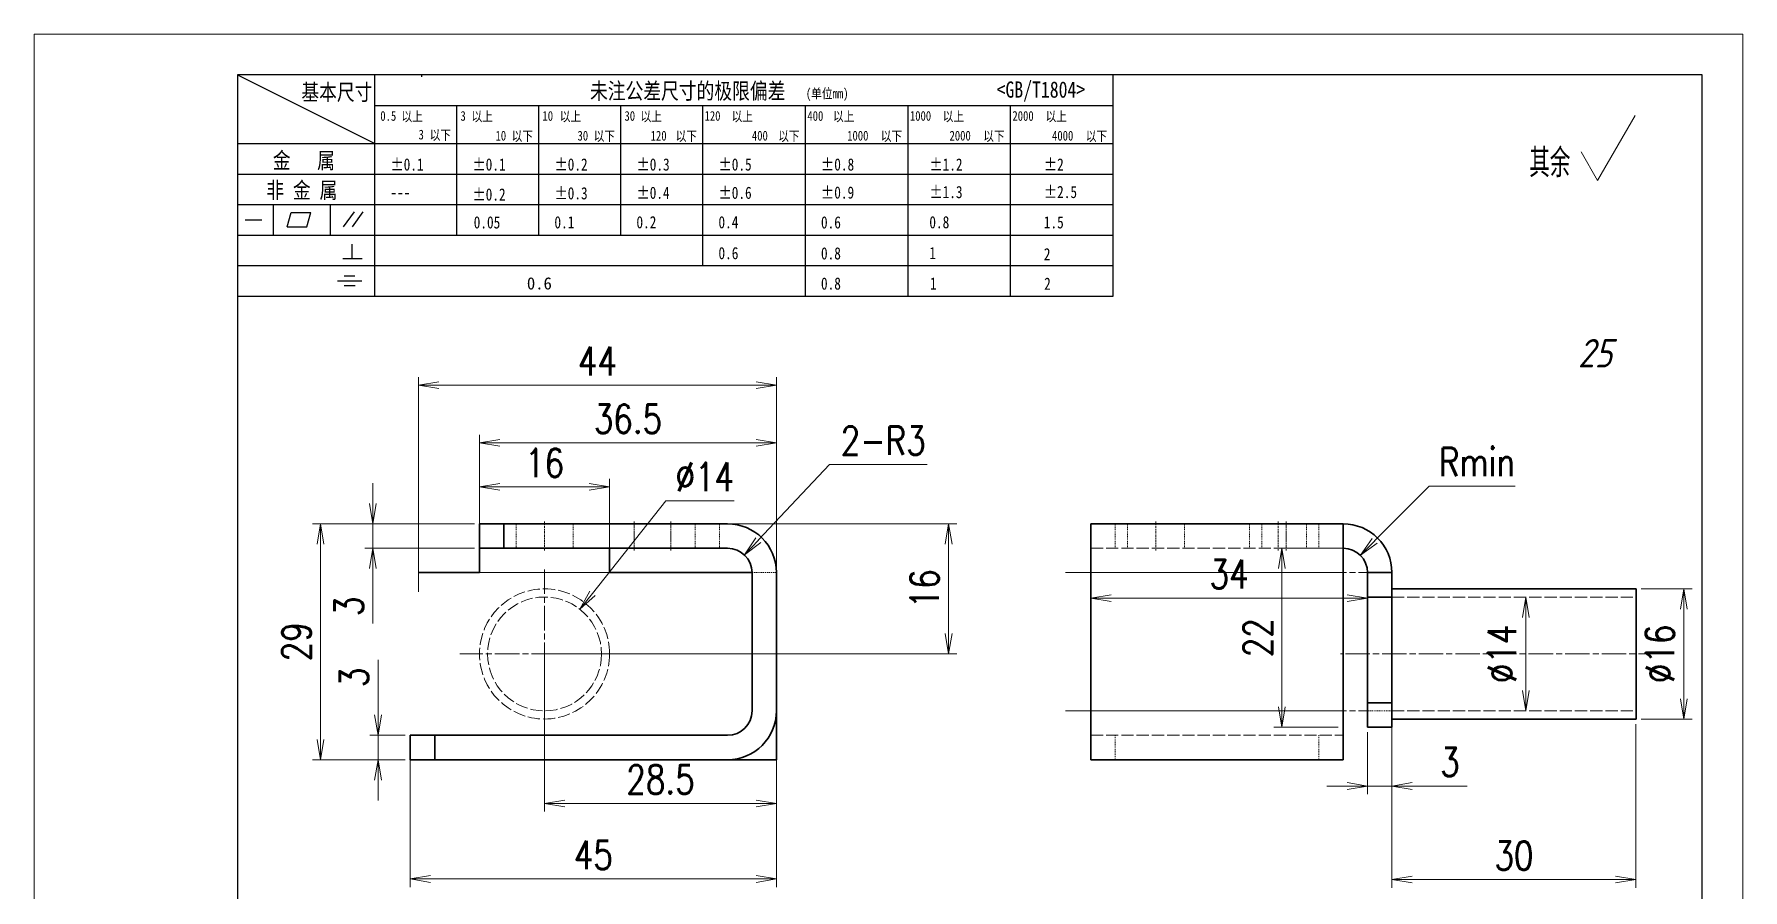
# Model space of a CAD drawing. Header units: millimetres. Extents: x -47800 to 104182, y -50696 to 46579.
# Drawn here: x -45372.4 to -45162.4, y 46146.4 to 46251.6 of the extents above; entities that cross this region are included whole.
import ezdxf
from ezdxf.enums import TextEntityAlignment as Align

# ---------------------------------------------------------------- set-up
doc = ezdxf.new("R2010")
doc.units = ezdxf.units.MM
doc.header["$LTSCALE"] = 0.5
for name, pattern in [('AM_ISO02W050x2', [3.75, 3, -0.75]), ('AM_ISO08W050x2', [9, 6, -0.75, 1.5, -0.75]), ('DOT2', [0.125, 0, -0.125])]:
    doc.linetypes.add(name, pattern=pattern)
for name, color, linetype, lineweight in [('中心线', 2, 'AM_ISO08W050x2', 18), ('图框', 7, 'Continuous', 18), ('标注线', 3, 'Continuous', 18), ('粗实线', 7, 'Continuous', 35), ('虚线', 1, 'AM_ISO02W050x2', 18)]:
    doc.layers.add(name, color=color, linetype=linetype, lineweight=lineweight)
doc.layers.add('图\\M+19E79\\M+195B6\\M+18E9A', color=7, linetype='Continuous')
doc.layers.add('打印', color=7, linetype='Continuous', lineweight=15, plot=False)
doc.layers.add('打印-禁用', color=7, linetype='Continuous', lineweight=15, plot=False)
doc.styles.add('DIM', font='romans.shx', dxfattribs={"width": 0.8, "bigfont": 'bigfont.shx'})
doc.styles.add('国标', font='simfang.ttf', dxfattribs={"width": 0.8})
doc.styles.add('机械长仿宋', font='gbenor.shx', dxfattribs={"height": 1, "bigfont": 'gbcbig.shx'})
doc.dimstyles.new('DEH 1-1$0', dxfattribs={"dimtxt": 3.5, "dimasz": 2.5, "dimexe": 1, "dimexo": 0.625, "dimgap": 1.2, "dimtad": 1, "dimzin": 9, "dimdsep": 46, "dimtxsty": 'DIM', "dimblk": 'OPEN', "dimcen": 0, "dimclrd": 8, "dimclre": 8, "dimclrt": 2, "dimazin": 2, "dimtfac": 0.5, "dimtmove": 0, "dimatfit": 3, "dimldrblk": 'OPEN', "dimfxl": 0, "dimtolj": 2, "dimlwd": 18, "dimlwe": 18, "dimarcsym": 0})
doc.dimstyles.new('DEH 1-1$3', dxfattribs={"dimtxt": 3.5, "dimasz": 2.5, "dimexe": 1, "dimexo": 0.625, "dimgap": 1.2, "dimtad": 1, "dimtoh": 1, "dimdsep": 46, "dimtxsty": 'DIM', "dimblk": 'OPEN', "dimcen": 0, "dimclrd": 8, "dimclre": 8, "dimclrt": 2, "dimazin": 2, "dimtfac": 0.5, "dimtofl": 0, "dimtmove": 0, "dimatfit": 3, "dimldrblk": 'OPEN', "dimfxl": 0, "dimtolj": 2, "dimlwd": 18, "dimlwe": 18, "dimarcsym": 0})
doc.dimstyles.new('DEH 1-1$4', dxfattribs={"dimtxt": 3.5, "dimasz": 2.5, "dimexe": 1, "dimexo": 0.625, "dimgap": 1.2, "dimtad": 1, "dimtoh": 1, "dimdsep": 46, "dimtxsty": 'DIM', "dimblk": 'OPEN', "dimcen": 0, "dimclrd": 8, "dimclre": 8, "dimclrt": 2, "dimazin": 2, "dimtfac": 0.5, "dimtofl": 0, "dimtmove": 0, "dimatfit": 3, "dimldrblk": 'OPEN', "dimfxl": 0, "dimtolj": 2, "dimlwd": 18, "dimlwe": 18, "dimarcsym": 0})

# ---------------------------------------------------------------- blocks, each defined once
blk = doc.blocks.new('GZDEH零件A4图框V01版')
at = {"layer": '图\\M+19E79\\M+195B6\\M+18E9A', "linetype": 'Continuous'}
for p, q in [((25, 292), (25, 13.5)), ((205, 292), (25, 292)), ((205, 13.5), (205, 292))]:
    blk.add_line(p, q, dxfattribs=at)
at = {"layer": '图\\M+19E79\\M+195B6\\M+18E9A', "color": 9}
for p, q in [((25, 292), (41.88, 283.54)), ((41.88, 264.79), (41.88, 292)), ((47.66, 291.75), (47.66, 292)), ((132.6, 264.79), (132.6, 292)), ((41.88, 288.22), (132.6, 288.22)), ((51.96, 272.29), (51.96, 288.22)), ((62.04, 272.29), (62.04, 288.22)), ((72.12, 272.29), (72.12, 288.22)), ((82.2, 268.54), (82.2, 288.22)), ((94.8, 264.79), (94.8, 288.22)), ((107.4, 264.79), (107.4, 288.22)), ((120, 264.79), (120, 288.22)), ((25, 283.54), (132.6, 283.54)), ((25, 279.79), (132.6, 279.79)), ((25, 276.04), (132.6, 276.04)), ((29.43, 272.34), (29.43, 276.04)), ((36.42, 272.34), (36.42, 276.04)), ((38.03, 273.3), (39.36, 275.16)), ((39.11, 273.3), (40.45, 275.16)), ((25.94, 274.19), (28, 274.19)), ((31.1, 273.3), (31.58, 275.09)), ((31.1, 273.3), (33.51, 273.3)), ((31.58, 275.09), (33.99, 275.09)), ((33.51, 273.3), (33.99, 275.09)), ((25, 272.29), (132.6, 272.29)), ((39.09, 269.41), (39.09, 271.18)), ((37.93, 269.41), (40.32, 269.41)), ((25, 268.54), (132.6, 268.54)), ((38.08, 267.29), (39.43, 267.29)), ((25, 264.79), (132.6, 264.79)), ((37.3, 266.69), (40.28, 266.69)), ((38.08, 266.09), (39.44, 266.09))]:
    blk.add_line(p, q, dxfattribs=at)
at = {"layer": '打印-禁用', "linetype": 'Continuous'}
for p, q in [((0, 297), (0, 0)), ((210, 297), (0, 297)), ((210, 297), (210, 0))]:
    blk.add_line(p, q, dxfattribs=at)
at = {"layer": '图\\M+19E79\\M+195B6\\M+18E9A', "color": 9, "style": '国标', "width": 0.8}
for s, height, p in [('基本尺寸', 2, (32.84, 288.88)), ('未注公差尺寸的极限偏差', 2, (68.32, 289.02)), ('<GB/T1804>', 2, (118.29, 289.19)), ('30', 1.2, (72.55, 286.35)), ('金   属', 2, (29.33, 280.48)), ('±0.1', 1.5, (43.78, 280.23)), ('±0.1', 1.5, (53.86, 280.23)), ('±0.2', 1.5, (63.94, 280.23)), ('±0.3', 1.5, (74.02, 280.23)), ('±0.5', 1.5, (84.1, 280.23)), ('±0.8', 1.5, (96.7, 280.23)), ('±1.2', 1.5, (110.02, 280.23)), ('±2', 1.5, (124.09, 280.23)), ('非 金 属', 2, (28.53, 276.82)), ('---', 1.5, (43.78, 276.81)), ('±0.2', 1.5, (53.86, 276.54)), ('±0.3', 1.5, (63.94, 276.69)), ('±0.4', 1.5, (74.02, 276.75)), ('±0.6', 1.5, (84.1, 276.75)), ('±0.9', 1.5, (96.7, 276.78)), ('±1.3', 1.5, (110.02, 276.84)), ('±2.5', 1.5, (124.09, 276.85)), ('0.1', 1.5, (63.94, 273.12)), ('0.2', 1.5, (74.02, 273.13)), ('0.4', 1.5, (84.1, 273.13)), ('0.6', 1.5, (96.7, 273.11)), ('0.8', 1.5, (110.02, 273.13)), ('1.5', 1.5, (124.09, 273.12)), ('0.6', 1.5, (84.1, 269.33)), ('0.8', 1.5, (96.7, 269.3)), ('1', 1.5, (110.02, 269.34)), ('2', 1.5, (124.09, 269.2)), ('0.8', 1.5, (96.7, 265.59)), ('1', 1.5, (110.1, 265.6)), ('2', 1.5, (124.13, 265.57))]:
    blk.add_text(s, height=height, dxfattribs=at).set_placement(p)
at = {"layer": '图\\M+19E79\\M+195B6\\M+18E9A', "color": 9, "lineweight": 15, "style": '国标', "width": 0.8}
for s, p in [('0.5', (42.54, 286.35)), ('以上', (45.15, 286.3)), ('3', (52.39, 286.35)), ('以上', (53.76, 286.3)), ('10', (62.47, 286.35)), ('以上', (64.6, 286.3)), ('以上', (74.53, 286.3)), ('120', (82.39, 286.35)), ('以上', (85.72, 286.3)), ('400', (95.03, 286.35)), ('以上', (98.19, 286.3)), ('1000', (107.63, 286.35)), ('以上', (111.67, 286.3)), ('2000', (120.23, 286.35)), ('以上', (124.31, 286.3)), ('3', (47.24, 284.06)), ('以下', (48.61, 284.01)), ('10', (56.7, 283.92)), ('以下', (58.69, 283.87)), ('30', (66.78, 283.92)), ('以下', (68.77, 283.87)), ('120', (75.77, 283.92)), ('以下', (78.85, 283.87)), ('400', (88.21, 283.92)), ('以下', (91.45, 283.87)), ('1000', (99.92, 283.92)), ('以下', (104.05, 283.87)), ('2000', (112.5, 283.92)), ('以下', (116.65, 283.87)), ('4000', (125.1, 283.92)), ('以下', (129.25, 283.87))]:
    blk.add_text(s, height=1.2, dxfattribs=at).set_placement(p)
at = {"layer": '图\\M+19E79\\M+195B6\\M+18E9A', "color": 9, "lineweight": 13, "style": '国标'}
blk.add_text('0.6', height=1.5, dxfattribs=at).set_placement((60.56, 265.61))
at = {"layer": '图\\M+19E79\\M+195B6\\M+18E9A', "color": 9, "lineweight": 15, "insert": (94.85, 290.31), "char_height": 1.2, "width": 8.7957, "attachment_point": 1, "style": '国标'}
blk.add_mtext('(单位mm)', dxfattribs=at)
at = {"layer": '图\\M+19E79\\M+195B6\\M+18E9A', "color": 9, "insert": (54.02, 273.09), "char_height": 1.5, "width": 5.1982, "attachment_point": 7, "style": '国标'}
blk.add_mtext('0.05', dxfattribs=at)
blk = doc.blocks.new('DEH A4')
at = {"layer": '图框'}
blk.add_blockref('GZDEH零件A4图框V01版', (0, 0), dxfattribs=at)
blk = doc.blocks.new('其余任何25')
at = {"layer": '标注线'}
for p, q in [((0, 0), (4.62, 8)), ((-2.02, 3.5), (0, 0))]:
    blk.add_line(p, q, dxfattribs=at)
at = {"layer": '标注线', "color": 7, "linetype": 'DOT2', "style": '机械长仿宋'}
blk.add_text('其余', height=3.5, dxfattribs=at).set_placement((-8.38, 0.4))
at = {"layer": '标注线', "color": 2, "style": '机械长仿宋', "oblique": 15}
blk.add_attdef('25', text='', height=3.5, dxfattribs=at).set_placement((1.79, -24.04), align=Align.BOTTOM_RIGHT)
blk = doc.blocks.new('_Open')
at = {"color": 0, "linetype": 'ByBlock', "lineweight": -2}
for p, q in [((-1, 0.167), (0, 0)), ((-1, -0.167), (0, 0)), ((0, 0), (-1, 0))]:
    blk.add_line(p, q, dxfattribs=at)
blk = doc.blocks.new('*D233')
at = {"layer": 'Defpoints', "color": 0, "transparency": 16777216}
for p in [(-45317.65, 46191.42), (-45337.19, 46162.42), (-45326.15, 46162.42)]:
    blk.add_point(p, dxfattribs=at)
at = {"layer": '标注线', "color": 8, "lineweight": 18, "transparency": 16777216}
for p, q in [((-45318.28, 46191.42), (-45338.19, 46191.42)), ((-45337.19, 46188.92), (-45337.19, 46164.92)), ((-45326.78, 46162.42), (-45338.19, 46162.42))]:
    blk.add_line(p, q, dxfattribs=at)
at = {"layer": '标注线', "color": 8, "lineweight": 18, "transparency": 16777216, "xscale": 2.5, "yscale": 2.5, "zscale": 2.5}
for p, rotation in [((-45337.19, 46191.42), 90), ((-45337.19, 46162.42), 270)]:
    blk.add_blockref('_Open', p, dxfattribs=dict(at, rotation=rotation))
at = {"layer": '标注线', "color": 2, "transparency": 16777216, "insert": (-45340.14, 46176.92), "char_height": 3.5, "attachment_point": 5, "rotation": 90, "style": 'DIM'}
blk.add_mtext('\\A2;29', dxfattribs=at)
blk = doc.blocks.new('*D234')
at = {"layer": 'Defpoints', "color": 0, "transparency": 16777216}
for p in [(-45330.12, 46165.42), (-45326.15, 46165.42), (-45326.15, 46162.42)]:
    blk.add_point(p, dxfattribs=at)
at = {"layer": '标注线', "color": 8, "lineweight": 18, "transparency": 16777216}
for p, q in [((-45330.12, 46167.92), (-45330.12, 46174.69)), ((-45326.78, 46165.42), (-45331.12, 46165.42)), ((-45330.12, 46162.42), (-45330.12, 46165.42)), ((-45326.78, 46162.42), (-45331.12, 46162.42)), ((-45330.12, 46159.92), (-45330.12, 46157.42))]:
    blk.add_line(p, q, dxfattribs=at)
at = {"layer": '标注线', "color": 8, "lineweight": 18, "transparency": 16777216, "xscale": 2.5, "yscale": 2.5, "zscale": 2.5}
for p, rotation in [((-45330.12, 46165.42), 270), ((-45330.12, 46162.42), 90)]:
    blk.add_blockref('_Open', p, dxfattribs=dict(at, rotation=rotation))
at = {"layer": '标注线', "color": 2, "transparency": 16777216, "insert": (-45333.07, 46172.56), "char_height": 3.5, "attachment_point": 5, "rotation": 90, "style": 'DIM'}
blk.add_mtext('\\A2;3', dxfattribs=at)
blk = doc.blocks.new('*D235')
at = {"layer": 'Defpoints', "color": 0, "transparency": 16777216}
for p in [(-45317.65, 46191.42), (-45330.75, 46188.42), (-45317.65, 46188.42)]:
    blk.add_point(p, dxfattribs=at)
at = {"layer": '标注线', "color": 8, "lineweight": 18, "transparency": 16777216}
for p, q in [((-45330.75, 46193.92), (-45330.75, 46196.42)), ((-45318.28, 46191.42), (-45331.75, 46191.42)), ((-45330.75, 46191.42), (-45330.75, 46188.42)), ((-45318.28, 46188.42), (-45331.75, 46188.42)), ((-45330.75, 46185.92), (-45330.75, 46179.16))]:
    blk.add_line(p, q, dxfattribs=at)
at = {"layer": '标注线', "color": 8, "lineweight": 18, "transparency": 16777216, "xscale": 2.5, "yscale": 2.5, "zscale": 2.5}
for p, rotation in [((-45330.75, 46191.42), 270), ((-45330.75, 46188.42), 90)]:
    blk.add_blockref('_Open', p, dxfattribs=dict(at, rotation=rotation))
at = {"layer": '标注线', "color": 2, "transparency": 16777216, "insert": (-45333.7, 46181.29), "char_height": 3.5, "attachment_point": 5, "rotation": 90, "style": 'DIM'}
blk.add_mtext('\\A2;3', dxfattribs=at)
blk = doc.blocks.new('*D236')
at = {"layer": 'Defpoints', "color": 0, "transparency": 16777216}
for p in [(-45317.65, 46191.42), (-45259.99, 46191.42), (-45309.65, 46175.42)]:
    blk.add_point(p, dxfattribs=at)
at = {"layer": '标注线', "color": 8, "lineweight": 18, "transparency": 16777216}
for p, q in [((-45317.03, 46191.42), (-45258.99, 46191.42)), ((-45259.99, 46177.92), (-45259.99, 46188.92)), ((-45309.03, 46175.42), (-45258.99, 46175.42))]:
    blk.add_line(p, q, dxfattribs=at)
at = {"layer": '标注线', "color": 8, "lineweight": 18, "transparency": 16777216, "xscale": 2.5, "yscale": 2.5, "zscale": 2.5}
for p, rotation in [((-45259.99, 46191.42), 90), ((-45259.99, 46175.42), 270)]:
    blk.add_blockref('_Open', p, dxfattribs=dict(at, rotation=rotation))
at = {"layer": '标注线', "color": 2, "transparency": 16777216, "insert": (-45262.94, 46183.42), "char_height": 3.5, "attachment_point": 5, "rotation": 90, "style": 'DIM'}
blk.add_mtext('\\A2;16', dxfattribs=at)
blk = doc.blocks.new('*D237')
at = {"layer": 'Defpoints', "color": 0, "transparency": 16777216}
for p in [(-45281.15, 46201.37), (-45317.65, 46191.42), (-45281.15, 46184)]:
    blk.add_point(p, dxfattribs=at)
at = {"layer": '标注线', "color": 8, "lineweight": 18, "transparency": 16777216}
for p, q in [((-45317.65, 46192.05), (-45317.65, 46202.37)), ((-45281.15, 46184.62), (-45281.15, 46202.37)), ((-45315.15, 46201.37), (-45283.65, 46201.37))]:
    blk.add_line(p, q, dxfattribs=at)
at = {"layer": '标注线', "color": 8, "lineweight": 18, "transparency": 16777216, "xscale": 2.5, "yscale": 2.5, "zscale": 2.5, "rotation": 180}
blk.add_blockref('_Open', (-45317.65, 46201.37), dxfattribs=at)
at = {"layer": '标注线', "color": 8, "lineweight": 18, "transparency": 16777216, "xscale": 2.5, "yscale": 2.5, "zscale": 2.5}
blk.add_blockref('_Open', (-45281.15, 46201.37), dxfattribs=at)
at = {"layer": '标注线', "color": 2, "transparency": 16777216, "insert": (-45299.4, 46204.32), "char_height": 3.5, "attachment_point": 5, "style": 'DIM'}
blk.add_mtext('\\A2;36.5', dxfattribs=at)
blk = doc.blocks.new('*D238')
at = {"layer": 'Defpoints', "color": 0, "transparency": 16777216}
for p in [(-45281.15, 46169.42), (-45326.15, 46165.42), (-45281.15, 46147.76)]:
    blk.add_point(p, dxfattribs=at)
at = {"layer": '标注线', "color": 8, "lineweight": 18, "transparency": 16777216}
for p, q in [((-45281.15, 46168.8), (-45281.15, 46146.76)), ((-45326.15, 46164.8), (-45326.15, 46146.76)), ((-45323.65, 46147.76), (-45283.65, 46147.76))]:
    blk.add_line(p, q, dxfattribs=at)
at = {"layer": '标注线', "color": 8, "lineweight": 18, "transparency": 16777216, "xscale": 2.5, "yscale": 2.5, "zscale": 2.5, "rotation": 180}
blk.add_blockref('_Open', (-45326.15, 46147.76), dxfattribs=at)
at = {"layer": '标注线', "color": 8, "lineweight": 18, "transparency": 16777216, "xscale": 2.5, "yscale": 2.5, "zscale": 2.5}
blk.add_blockref('_Open', (-45281.15, 46147.76), dxfattribs=at)
at = {"layer": '标注线', "color": 2, "transparency": 16777216, "insert": (-45303.65, 46150.71), "char_height": 3.5, "attachment_point": 5, "style": 'DIM'}
blk.add_mtext('\\A2;45', dxfattribs=at)
blk = doc.blocks.new('*D239')
at = {"layer": 'Defpoints', "color": 0, "transparency": 16777216}
for p in [(-45309.65, 46175.42), (-45281.15, 46168.73), (-45281.15, 46157.04)]:
    blk.add_point(p, dxfattribs=at)
at = {"layer": '标注线', "color": 8, "lineweight": 18, "transparency": 16777216}
for p, q in [((-45309.65, 46174.8), (-45309.65, 46156.04)), ((-45281.15, 46168.11), (-45281.15, 46156.04)), ((-45307.15, 46157.04), (-45283.65, 46157.04))]:
    blk.add_line(p, q, dxfattribs=at)
at = {"layer": '标注线', "color": 8, "lineweight": 18, "transparency": 16777216, "xscale": 2.5, "yscale": 2.5, "zscale": 2.5, "rotation": 180}
blk.add_blockref('_Open', (-45309.65, 46157.04), dxfattribs=at)
at = {"layer": '标注线', "color": 8, "lineweight": 18, "transparency": 16777216, "xscale": 2.5, "yscale": 2.5, "zscale": 2.5}
blk.add_blockref('_Open', (-45281.15, 46157.04), dxfattribs=at)
at = {"layer": '标注线', "color": 2, "transparency": 16777216, "insert": (-45295.4, 46159.99), "char_height": 3.5, "attachment_point": 5, "style": 'DIM'}
blk.add_mtext('\\A2;28.5', dxfattribs=at)
blk = doc.blocks.new('*D242')
at = {"layer": 'Defpoints', "color": 0, "transparency": 16777216}
for p in [(-45281.15, 46208.47), (-45325.15, 46182.42), (-45281.15, 46182.42)]:
    blk.add_point(p, dxfattribs=at)
at = {"layer": '标注线', "color": 8, "lineweight": 18, "transparency": 16777216}
for p, q in [((-45325.15, 46183.05), (-45325.15, 46209.47)), ((-45322.65, 46208.47), (-45283.65, 46208.47)), ((-45281.15, 46183.05), (-45281.15, 46209.47))]:
    blk.add_line(p, q, dxfattribs=at)
at = {"layer": '标注线', "color": 8, "lineweight": 18, "transparency": 16777216, "xscale": 2.5, "yscale": 2.5, "zscale": 2.5, "rotation": 180}
blk.add_blockref('_Open', (-45325.15, 46208.47), dxfattribs=at)
at = {"layer": '标注线', "color": 8, "lineweight": 18, "transparency": 16777216, "xscale": 2.5, "yscale": 2.5, "zscale": 2.5}
blk.add_blockref('_Open', (-45281.15, 46208.47), dxfattribs=at)
at = {"layer": '标注线', "color": 2, "transparency": 16777216, "insert": (-45303.15, 46211.42), "char_height": 3.5, "attachment_point": 5, "style": 'DIM'}
blk.add_mtext('\\A2;44', dxfattribs=at)
blk = doc.blocks.new('*D246')
at = {"layer": 'Defpoints', "color": 0, "transparency": 16777216}
for p in [(-45175.51, 46183.42), (-45175.51, 46167.42), (-45169.62, 46167.42)]:
    blk.add_point(p, dxfattribs=at)
at = {"layer": '标注线', "color": 8, "lineweight": 18, "transparency": 16777216}
for p, q in [((-45174.88, 46183.42), (-45168.62, 46183.42)), ((-45169.62, 46180.92), (-45169.62, 46169.92)), ((-45174.88, 46167.42), (-45168.62, 46167.42))]:
    blk.add_line(p, q, dxfattribs=at)
at = {"layer": '标注线', "color": 8, "lineweight": 18, "transparency": 16777216, "xscale": 2.5, "yscale": 2.5, "zscale": 2.5}
for p, rotation in [((-45169.62, 46183.42), 90), ((-45169.62, 46167.42), 270)]:
    blk.add_blockref('_Open', p, dxfattribs=dict(at, rotation=rotation))
at = {"layer": '标注线', "color": 2, "transparency": 16777216, "insert": (-45172.57, 46175.42), "char_height": 3.5, "attachment_point": 5, "rotation": 90, "style": 'DIM'}
blk.add_mtext('\\A2;%%c16', dxfattribs=at)
blk = doc.blocks.new('*D247')
at = {"layer": 'Defpoints', "color": 0, "transparency": 16777216}
for p in [(-45189.04, 46182.42), (-45189.04, 46168.42), (-45189.04, 46168.42)]:
    blk.add_point(p, dxfattribs=at)
at = {"layer": '标注线', "color": 8, "lineweight": 18, "transparency": 16777216}
for p, q in [((-45188.42, 46182.42), (-45188.04, 46182.42)), ((-45189.04, 46179.92), (-45189.04, 46170.92)), ((-45188.42, 46168.42), (-45188.04, 46168.42))]:
    blk.add_line(p, q, dxfattribs=at)
at = {"layer": '标注线', "color": 8, "lineweight": 18, "transparency": 16777216, "xscale": 2.5, "yscale": 2.5, "zscale": 2.5}
for p, rotation in [((-45189.04, 46182.42), 90), ((-45189.04, 46168.42), 270)]:
    blk.add_blockref('_Open', p, dxfattribs=dict(at, rotation=rotation))
at = {"layer": '标注线', "color": 2, "transparency": 16777216, "insert": (-45191.99, 46175.42), "char_height": 3.5, "attachment_point": 5, "rotation": 90, "style": 'DIM'}
blk.add_mtext('\\A2;%%c14', dxfattribs=at)
blk = doc.blocks.new('*D248')
at = {"layer": 'Defpoints', "color": 0, "transparency": 16777216}
for p in [(-45305.31, 46180.91), (-45314, 46169.93)]:
    blk.add_point(p, dxfattribs=at)
at = {"layer": '标注线', "color": 8, "lineweight": 18, "transparency": 16777216}
for p, q in [((-45294.76, 46194.24), (-45303.76, 46182.87)), ((-45286.36, 46194.24), (-45294.76, 46194.24))]:
    blk.add_line(p, q, dxfattribs=at)
at = {"layer": '标注线', "color": 8, "lineweight": 18, "transparency": 16777216, "xscale": 2.5, "yscale": 2.5, "zscale": 2.5, "rotation": 231.6436307516421}
blk.add_blockref('_Open', (-45305.31, 46180.91), dxfattribs=at)
at = {"layer": '标注线', "color": 2, "transparency": 16777216, "insert": (-45289.96, 46197.19), "char_height": 3.5, "attachment_point": 5, "style": 'DIM'}
blk.add_mtext('\\A2;∅14', dxfattribs=at)
blk = doc.blocks.new('*D249')
at = {"layer": 'Defpoints', "color": 0, "transparency": 16777216}
for p in [(-45209.39, 46187.55), (-45211.51, 46185.42)]:
    blk.add_point(p, dxfattribs=at)
at = {"layer": '标注线', "color": 8, "lineweight": 18, "transparency": 16777216}
for p, q in [((-45200.92, 46196.07), (-45207.63, 46189.32)), ((-45190.38, 46196.07), (-45200.92, 46196.07))]:
    blk.add_line(p, q, dxfattribs=at)
at = {"layer": '标注线', "color": 8, "lineweight": 18, "transparency": 16777216, "xscale": 2.5, "yscale": 2.5, "zscale": 2.5, "rotation": 225.1600627340374}
blk.add_blockref('_Open', (-45209.39, 46187.55), dxfattribs=at)
at = {"layer": '标注线', "color": 2, "transparency": 16777216, "insert": (-45195.05, 46199.02), "char_height": 3.5, "attachment_point": 5, "style": 'DIM'}
blk.add_mtext('\\A2;{\\Fromans,bigfont|c134;Rmin}', dxfattribs=at)
blk = doc.blocks.new('*D250')
at = {"layer": 'Defpoints', "color": 0, "transparency": 16777216}
for p in [(-45285.09, 46187.6), (-45287.15, 46185.42)]:
    blk.add_point(p, dxfattribs=at)
at = {"layer": '标注线', "color": 8, "lineweight": 18, "transparency": 16777216}
for p, q in [((-45274.63, 46198.7), (-45283.38, 46189.42)), ((-45262.63, 46198.7), (-45274.63, 46198.7))]:
    blk.add_line(p, q, dxfattribs=at)
at = {"layer": '标注线', "color": 8, "lineweight": 18, "transparency": 16777216, "xscale": 2.5, "yscale": 2.5, "zscale": 2.5, "rotation": 226.6877892369432}
blk.add_blockref('_Open', (-45285.09, 46187.6), dxfattribs=at)
at = {"layer": '标注线', "color": 2, "transparency": 16777216, "insert": (-45268.03, 46201.65), "char_height": 3.5, "attachment_point": 5, "style": 'DIM'}
blk.add_mtext('\\A2;{\\Fromans,bigfont|c134;2-R3}', dxfattribs=at)
blk = doc.blocks.new('*D251')
at = {"layer": 'Defpoints', "color": 0, "transparency": 16777216}
for p in [(-45301.65, 46195.96), (-45317.65, 46186.92), (-45301.65, 46186.92)]:
    blk.add_point(p, dxfattribs=at)
at = {"layer": '标注线', "color": 8, "lineweight": 18, "transparency": 16777216}
for p, q in [((-45317.65, 46187.55), (-45317.65, 46196.96)), ((-45315.15, 46195.96), (-45304.15, 46195.96)), ((-45301.65, 46187.55), (-45301.65, 46196.96))]:
    blk.add_line(p, q, dxfattribs=at)
at = {"layer": '标注线', "color": 8, "lineweight": 18, "transparency": 16777216, "xscale": 2.5, "yscale": 2.5, "zscale": 2.5, "rotation": 180}
blk.add_blockref('_Open', (-45317.65, 46195.96), dxfattribs=at)
at = {"layer": '标注线', "color": 8, "lineweight": 18, "transparency": 16777216, "xscale": 2.5, "yscale": 2.5, "zscale": 2.5}
blk.add_blockref('_Open', (-45301.65, 46195.96), dxfattribs=at)
at = {"layer": '标注线', "color": 2, "transparency": 16777216, "insert": (-45309.65, 46198.91), "char_height": 3.5, "attachment_point": 5, "style": 'DIM'}
blk.add_mtext('\\A2;16', dxfattribs=at)
blk = doc.blocks.new('*D257')
at = {"layer": 'Defpoints', "color": 0, "transparency": 16777216}
for p in [(-45208.51, 46166.42), (-45205.51, 46166.42), (-45205.51, 46159.18)]:
    blk.add_point(p, dxfattribs=at)
at = {"layer": '标注线', "color": 8, "lineweight": 18, "transparency": 16777216}
for p, q in [((-45208.51, 46165.8), (-45208.51, 46158.18)), ((-45205.51, 46165.8), (-45205.51, 46158.18)), ((-45211.01, 46159.18), (-45213.51, 46159.18)), ((-45208.51, 46159.18), (-45205.51, 46159.18)), ((-45203.01, 46159.18), (-45196.24, 46159.18))]:
    blk.add_line(p, q, dxfattribs=at)
at = {"layer": '标注线', "color": 8, "lineweight": 18, "transparency": 16777216, "xscale": 2.5, "yscale": 2.5, "zscale": 2.5}
blk.add_blockref('_Open', (-45208.51, 46159.18), dxfattribs=at)
at = {"layer": '标注线', "color": 8, "lineweight": 18, "transparency": 16777216, "xscale": 2.5, "yscale": 2.5, "zscale": 2.5, "rotation": 180}
blk.add_blockref('_Open', (-45205.51, 46159.18), dxfattribs=at)
at = {"layer": '标注线', "color": 2, "transparency": 16777216, "insert": (-45198.38, 46162.13), "char_height": 3.5, "attachment_point": 5, "style": 'DIM'}
blk.add_mtext('\\A2;3', dxfattribs=at)
blk = doc.blocks.new('*D258')
at = {"layer": 'Defpoints', "color": 0, "transparency": 16777216}
for p in [(-45205.51, 46167.42), (-45175.51, 46167.42), (-45175.51, 46147.68)]:
    blk.add_point(p, dxfattribs=at)
at = {"layer": '标注线', "color": 8, "lineweight": 18, "transparency": 16777216}
for p, q in [((-45205.51, 46166.8), (-45205.51, 46146.68)), ((-45175.51, 46166.8), (-45175.51, 46146.68)), ((-45203.01, 46147.68), (-45178.01, 46147.68))]:
    blk.add_line(p, q, dxfattribs=at)
at = {"layer": '标注线', "color": 8, "lineweight": 18, "transparency": 16777216, "xscale": 2.5, "yscale": 2.5, "zscale": 2.5, "rotation": 180}
blk.add_blockref('_Open', (-45205.51, 46147.68), dxfattribs=at)
at = {"layer": '标注线', "color": 8, "lineweight": 18, "transparency": 16777216, "xscale": 2.5, "yscale": 2.5, "zscale": 2.5}
blk.add_blockref('_Open', (-45175.51, 46147.68), dxfattribs=at)
at = {"layer": '标注线', "color": 2, "transparency": 16777216, "insert": (-45190.51, 46150.63), "char_height": 3.5, "attachment_point": 5, "style": 'DIM'}
blk.add_mtext('\\A2;30', dxfattribs=at)
blk = doc.blocks.new('*D264')
at = {"layer": 'Defpoints', "color": 0, "transparency": 16777216}
for p in [(-45242.51, 46185.42), (-45208.51, 46185.42), (-45242.51, 46182.28)]:
    blk.add_point(p, dxfattribs=at)
at = {"layer": '标注线', "color": 8, "lineweight": 18, "transparency": 16777216}
for p, q in [((-45242.51, 46184.8), (-45242.51, 46181.28)), ((-45208.51, 46184.8), (-45208.51, 46181.28)), ((-45211.01, 46182.28), (-45240.01, 46182.28))]:
    blk.add_line(p, q, dxfattribs=at)
at = {"layer": '标注线', "color": 8, "lineweight": 18, "transparency": 16777216, "xscale": 2.5, "yscale": 2.5, "zscale": 2.5, "rotation": 180}
blk.add_blockref('_Open', (-45242.51, 46182.28), dxfattribs=at)
at = {"layer": '标注线', "color": 8, "lineweight": 18, "transparency": 16777216, "xscale": 2.5, "yscale": 2.5, "zscale": 2.5}
blk.add_blockref('_Open', (-45208.51, 46182.28), dxfattribs=at)
at = {"layer": '标注线', "color": 2, "transparency": 16777216, "insert": (-45225.51, 46185.23), "char_height": 3.5, "attachment_point": 5, "style": 'DIM'}
blk.add_mtext('\\A2;34', dxfattribs=at)
blk = doc.blocks.new('*D265')
at = {"layer": 'Defpoints', "color": 0, "transparency": 16777216}
for p in [(-45211.51, 46188.42), (-45219.03, 46166.42), (-45211.51, 46166.42)]:
    blk.add_point(p, dxfattribs=at)
at = {"layer": '标注线', "color": 8, "lineweight": 18, "transparency": 16777216}
for p, q in [((-45212.13, 46188.42), (-45220.03, 46188.42)), ((-45219.03, 46185.92), (-45219.03, 46168.92)), ((-45212.13, 46166.42), (-45220.03, 46166.42))]:
    blk.add_line(p, q, dxfattribs=at)
at = {"layer": '标注线', "color": 8, "lineweight": 18, "transparency": 16777216, "xscale": 2.5, "yscale": 2.5, "zscale": 2.5}
for p, rotation in [((-45219.03, 46188.42), 90), ((-45219.03, 46166.42), 270)]:
    blk.add_blockref('_Open', p, dxfattribs=dict(at, rotation=rotation))
at = {"layer": '标注线', "color": 2, "transparency": 16777216, "insert": (-45221.98, 46177.42), "char_height": 3.5, "attachment_point": 5, "rotation": 90, "style": 'DIM'}
blk.add_mtext('\\A2;22', dxfattribs=at)

msp = doc.modelspace()

# ---------------------------------------------------------------- linework, layer by layer
at = {"lineweight": 13, "ltscale": 0.4}
msp.add_line((-45317.652, 46185.422), (-45301.652, 46185.422), dxfattribs=at)
at = {"lineweight": 13}
for p, q in [((-45242.509, 46185.422), (-45211.509, 46185.422)), ((-45242.509, 46168.422), (-45211.509, 46168.422))]:
    msp.add_line(p, q, dxfattribs=at)
at = {"layer": '中心线', "ltscale": 0.090015}
for p, q in [((-45309.652, 46191.722), (-45309.652, 46188.121)), ((-45298.652, 46191.722), (-45298.652, 46188.121)), ((-45294.152, 46191.722), (-45294.152, 46188.121)), ((-45234.509, 46191.722), (-45234.509, 46188.121)), ((-45219.509, 46191.722), (-45219.509, 46188.121)), ((-45218.509, 46191.722), (-45218.509, 46188.121))]:
    msp.add_line(p, q, dxfattribs=at)
at = {"layer": '中心线', "ltscale": 0.47998}
msp.add_line((-45319.252, 46185.422), (-45300.053, 46185.422), dxfattribs=at)
at = {"layer": '中心线'}
for p, q in [((-45309.652, 46185.822), (-45309.652, 46165.022)), ((-45245.608, 46185.422), (-45208.409, 46185.422)), ((-45299.252, 46175.422), (-45320.053, 46175.422)), ((-45172.209, 46175.422), (-45211.809, 46175.422)), ((-45245.608, 46168.422), (-45208.409, 46168.422))]:
    msp.add_line(p, q, dxfattribs=at)
at = {"layer": '打印'}
msp.add_lwpolyline([(-45372.38, 46251.622), (-45162.38, 46251.622), (-45162.38, 45954.622), (-45372.38, 45954.622)], close=True, dxfattribs=at)
at = {"layer": '粗实线', "lineweight": 35, "ltscale": 0.075}
for p, q in [((-45317.652, 46191.422), (-45317.652, 46188.422)), ((-45317.652, 46191.422), (-45314.652, 46191.422)), ((-45314.652, 46191.422), (-45314.652, 46188.422)), ((-45317.652, 46185.422), (-45317.652, 46188.422)), ((-45317.652, 46188.422), (-45314.652, 46188.422)), ((-45301.652, 46185.422), (-45301.652, 46188.422)), ((-45208.509, 46185.422), (-45208.509, 46182.422)), ((-45205.509, 46185.422), (-45208.509, 46185.422)), ((-45205.509, 46185.422), (-45205.509, 46182.422)), ((-45205.509, 46182.422), (-45208.509, 46182.422)), ((-45208.509, 46169.422), (-45208.509, 46166.422)), ((-45205.509, 46169.422), (-45208.509, 46169.422)), ((-45205.509, 46166.422), (-45205.509, 46169.422)), ((-45205.509, 46166.422), (-45208.509, 46166.422)), ((-45326.152, 46165.422), (-45323.152, 46165.422)), ((-45326.152, 46165.422), (-45326.152, 46162.422)), ((-45323.152, 46165.422), (-45323.152, 46162.422)), ((-45326.152, 46162.422), (-45323.152, 46162.422))]:
    msp.add_line(p, q, dxfattribs=at)
at = {"layer": '粗实线', "lineweight": 35}
for p, q in [((-45314.652, 46191.422), (-45287.152, 46191.422)), ((-45242.509, 46191.422), (-45211.509, 46191.422)), ((-45314.652, 46188.422), (-45287.152, 46188.422)), ((-45205.509, 46183.422), (-45175.509, 46183.422)), ((-45205.509, 46167.422), (-45175.509, 46167.422)), ((-45287.152, 46165.422), (-45323.152, 46165.422)), ((-45323.152, 46162.422), (-45287.152, 46162.422)), ((-45322.152, 46162.422), (-45281.152, 46162.422)), ((-45242.509, 46162.422), (-45211.509, 46162.422))]:
    msp.add_line(p, q, dxfattribs=at)
at = {"layer": '粗实线', "lineweight": 35, "ltscale": 0.15}
for p, q in [((-45242.509, 46185.422), (-45242.509, 46191.422)), ((-45211.509, 46191.422), (-45211.509, 46185.422)), ((-45242.509, 46168.422), (-45242.509, 46162.422)), ((-45211.509, 46168.422), (-45211.509, 46162.422))]:
    msp.add_line(p, q, dxfattribs=at)
at = {"layer": '粗实线', "lineweight": 35, "ltscale": 0.1125}
msp.add_line((-45317.652, 46185.422), (-45325.152, 46185.422), dxfattribs=at)
at = {"layer": '粗实线', "lineweight": 35, "ltscale": 0.4375}
msp.add_line((-45284.152, 46185.422), (-45301.652, 46185.422), dxfattribs=at)
at = {"layer": '粗实线', "lineweight": 35, "ltscale": 0.425}
for p, q in [((-45284.152, 46185.422), (-45284.152, 46168.422)), ((-45281.152, 46162.422), (-45281.152, 46185.422)), ((-45242.509, 46168.422), (-45242.509, 46185.422)), ((-45211.509, 46168.422), (-45211.509, 46185.422))]:
    msp.add_line(p, q, dxfattribs=at)
at = {"layer": '粗实线', "lineweight": 35, "ltscale": 0.2}
for p, q in [((-45205.509, 46175.422), (-45205.509, 46183.422)), ((-45175.509, 46175.422), (-45175.509, 46183.422)), ((-45205.509, 46167.422), (-45205.509, 46175.422)), ((-45175.509, 46167.422), (-45175.509, 46175.422))]:
    msp.add_line(p, q, dxfattribs=at)
at = {"layer": '粗实线', "lineweight": 35, "ltscale": 0.325}
for p, q in [((-45208.509, 46182.422), (-45208.509, 46169.422)), ((-45205.509, 46182.422), (-45205.509, 46169.422))]:
    msp.add_line(p, q, dxfattribs=at)
at = {"layer": '粗实线', "lineweight": 35}
for centre, radius, start, end in [((-45287.152, 46185.422), 6, 0, 90), ((-45211.509, 46185.422), 6, 0, 90), ((-45287.152, 46185.422), 3, 0, 90), ((-45211.509, 46185.422), 3, 0, 90), ((-45287.152, 46168.422), 3, 270, 0), ((-45287.152, 46168.422), 6, 270, 0)]:
    msp.add_arc(centre, radius, start, end, dxfattribs=at)
at = {"layer": '虚线', "ltscale": 0.075}
for p, q in [((-45313.152, 46191.422), (-45313.152, 46188.422)), ((-45313.152, 46191.422), (-45313.152, 46188.422)), ((-45306.152, 46191.422), (-45306.152, 46188.422)), ((-45306.152, 46191.422), (-45306.152, 46188.422)), ((-45301.652, 46191.422), (-45301.652, 46188.422)), ((-45298.652, 46191.422), (-45298.652, 46188.422)), ((-45294.152, 46191.422), (-45294.152, 46188.422)), ((-45291.152, 46191.422), (-45291.152, 46188.422)), ((-45288.152, 46191.422), (-45288.152, 46188.422)), ((-45239.509, 46191.422), (-45239.509, 46188.422)), ((-45238.009, 46191.422), (-45238.009, 46188.422)), ((-45231.009, 46191.422), (-45231.009, 46188.422)), ((-45223.009, 46191.422), (-45223.009, 46188.422)), ((-45221.509, 46191.422), (-45221.509, 46188.422)), ((-45218.509, 46191.422), (-45218.509, 46188.422)), ((-45218.509, 46191.422), (-45218.509, 46188.422)), ((-45216.009, 46191.422), (-45216.009, 46188.422)), ((-45214.509, 46191.422), (-45214.509, 46188.422)), ((-45205.509, 46182.422), (-45208.509, 46182.422)), ((-45205.509, 46182.422), (-45208.509, 46182.422)), ((-45205.509, 46169.422), (-45208.509, 46169.422)), ((-45205.509, 46168.422), (-45208.509, 46168.422)), ((-45323.152, 46165.422), (-45323.152, 46162.422)), ((-45239.509, 46165.422), (-45239.509, 46162.422)), ((-45214.509, 46165.422), (-45214.509, 46162.422))]:
    msp.add_line(p, q, dxfattribs=at)
at = {"layer": '虚线'}
for p, q in [((-45242.509, 46188.422), (-45211.509, 46188.422)), ((-45242.509, 46185.422), (-45211.509, 46185.422)), ((-45205.509, 46182.422), (-45175.509, 46182.422)), ((-45242.509, 46168.422), (-45211.509, 46168.422)), ((-45205.509, 46168.422), (-45175.509, 46168.422)), ((-45242.509, 46165.422), (-45211.509, 46165.422))]:
    msp.add_line(p, q, dxfattribs=at)
at = {"layer": '虚线', "ltscale": 0.4}
msp.add_line((-45317.652, 46185.422), (-45301.652, 46185.422), dxfattribs=at)
at = {"layer": '虚线', "ltscale": 0.106066}
msp.add_line((-45284.152, 46185.422), (-45281.152, 46185.422), dxfattribs=at)
at = {"layer": '虚线'}
for radius in [8, 7]:
    msp.add_circle((-45309.652, 46175.422), radius, dxfattribs=at)

# ---------------------------------------------------------------- block references
at = {"layer": '图框'}
msp.add_blockref('DEH A4', (-45372.38, 45954.622), dxfattribs=at)
at = {"layer": '标注线'}
msp.add_blockref('其余任何25', (-45180.238, 46233.638), dxfattribs=at).add_auto_attribs({'25': '25'})

# ---------------------------------------------------------------- dimensions: what is measured, and where the dimension line sits
for base, p1, p2, picture, middle in [((-45281.152, 46208.474), (-45325.152, 46182.422), (-45281.152, 46182.422), '*D242', (-45303.152, 46211.424)), ((-45281.152, 46201.374), (-45317.652, 46191.422), (-45281.152, 46183.995), '*D237', (-45299.402, 46204.324)), ((-45301.652, 46195.957), (-45317.652, 46186.922), (-45301.652, 46186.922), '*D251', (-45309.652, 46198.907)), ((-45242.509, 46182.279), (-45208.509, 46185.422), (-45242.509, 46185.422), '*D264', (-45225.509, 46185.229)), ((-45281.152, 46157.042), (-45309.652, 46175.422), (-45281.152, 46168.733), '*D239', (-45295.402, 46159.992)), ((-45281.152, 46147.762), (-45326.152, 46165.422), (-45281.152, 46169.422), '*D238', (-45303.652, 46150.712)), ((-45205.509, 46159.175), (-45208.509, 46166.422), (-45205.509, 46166.422), '*D257', (-45198.375, 46162.125)), ((-45175.509, 46147.685), (-45205.509, 46167.422), (-45175.509, 46167.422), '*D258', (-45190.509, 46150.635))]:
    dim = msp.add_linear_dim(base=base, p1=p1, p2=p2, dimstyle='DEH 1-1$0', dxfattribs=at)
    dim.commit()
    dim.dimension.update_dxf_attribs({"geometry": picture, "text_midpoint": middle})
for center, mpoint, text, picture, middle in [((-45287.152, 46185.422), (-45285.094, 46187.605), '{\\Fromans,bigfont|c134;2-<>}', '*D250', (-45268.035, 46198.699)), ((-45211.509, 46185.422), (-45209.393, 46187.549), '{\\Fromans,bigfont|c134;Rmin}', '*D249', (-45195.052, 46196.071))]:
    dim = msp.add_radius_dim(center=center, mpoint=mpoint, text=text, dimstyle='DEH 1-1$4', dxfattribs=at)
    dim.commit()
    dim.dimension.update_dxf_attribs({"geometry": picture, "text_midpoint": middle, "dimtype": 164})
dim = msp.add_diameter_dim_2p(p1=(-45313.996, 46169.933), p2=(-45305.308, 46180.911), dimstyle='DEH 1-1$3', dxfattribs=at)
dim.commit()
dim.dimension.update_dxf_attribs({"geometry": '*D248', "text_midpoint": (-45289.957, 46194.244), "dimtype": 163})
for base, p1, p2, picture, middle in [((-45330.746, 46188.422), (-45317.652, 46191.422), (-45317.652, 46188.422), '*D235', (-45333.696, 46181.288)), ((-45337.195, 46162.422), (-45317.652, 46191.422), (-45326.152, 46162.422), '*D233', (-45340.145, 46176.922)), ((-45259.985, 46191.422), (-45309.652, 46175.422), (-45317.652, 46191.422), '*D236', (-45262.935, 46183.422)), ((-45219.031, 46166.422), (-45211.509, 46188.422), (-45211.509, 46166.422), '*D265', (-45221.981, 46177.422)), ((-45330.124, 46165.422), (-45326.152, 46162.422), (-45326.152, 46165.422), '*D234', (-45333.074, 46172.555))]:
    dim = msp.add_linear_dim(base=base, p1=p1, p2=p2, angle=90, dimstyle='DEH 1-1$0', dxfattribs=at)
    dim.commit()
    dim.dimension.update_dxf_attribs({"geometry": picture, "text_midpoint": middle})
for base, p1, p2, picture, middle in [((-45169.618, 46167.422), (-45175.509, 46183.422), (-45175.509, 46167.422), '*D246', (-45172.568, 46175.422)), ((-45189.044, 46168.422), (-45189.044, 46182.422), (-45189.044, 46168.422), '*D247', (-45191.994, 46175.422))]:
    dim = msp.add_linear_dim(base=base, p1=p1, p2=p2, angle=90, dimstyle='DEH 1-1$0', override={"dimpost": '%%c<>'}, dxfattribs=at)
    dim.commit()
    dim.dimension.update_dxf_attribs({"geometry": picture, "text_midpoint": middle})

doc.saveas('drawing.dxf')
